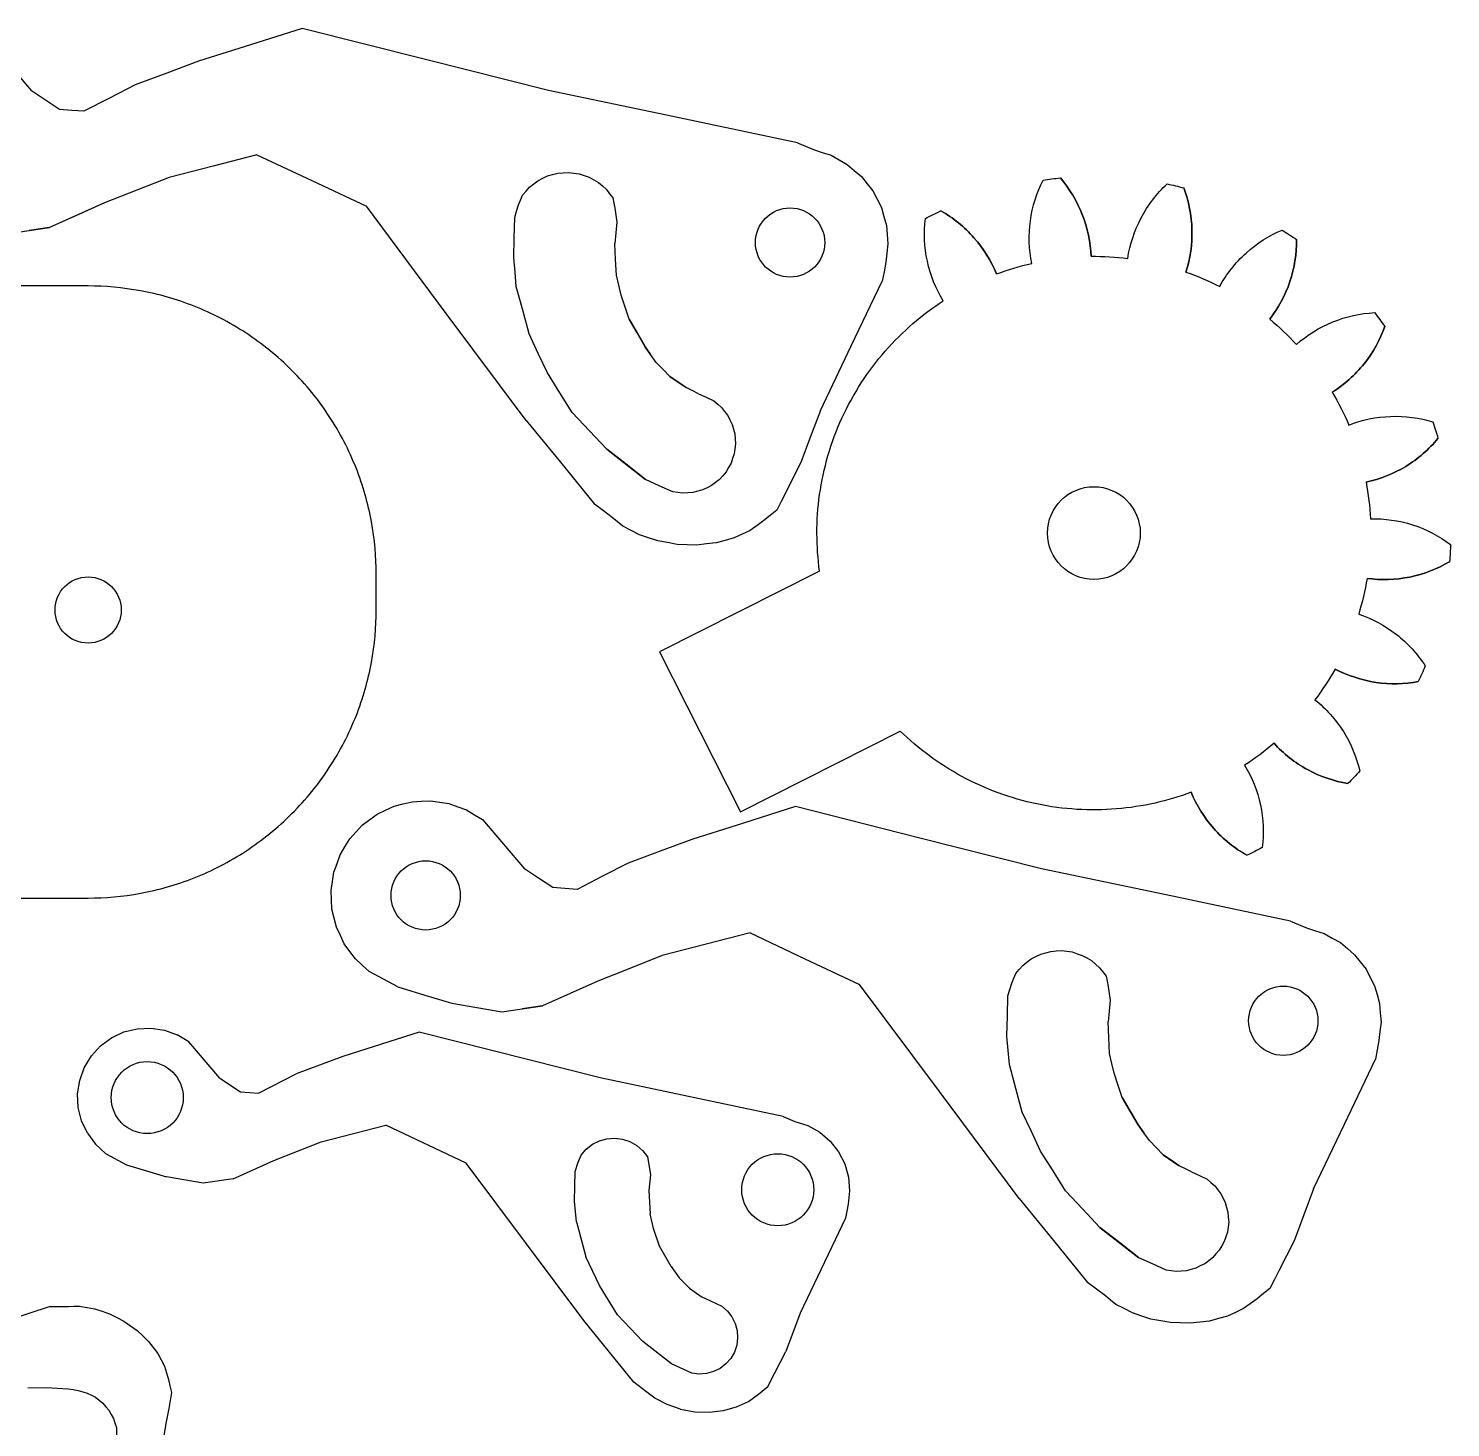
# Model space of a CAD drawing. Header units: inches. Extents: x 1.09 to 8.83, y 12.33 to 17.56.
# Drawn here: x 6.265 to 8.831, y 14.949 to 17.475 of the extents above; entities that cross this region are included whole.
import ezdxf

# ---------------------------------------------------------------- set-up
doc = ezdxf.new("R2010")
doc.units = ezdxf.units.IN
doc.header["$MEASUREMENT"] = 0

msp = doc.modelspace()

# ---------------------------------------------------------------- linework, layer by layer
at = {"color": 7, "linetype": 'Continuous', "lineweight": 25}
for p, q in [((6.759, 17.4751), (6.6655, 17.4454)), ((6.9812, 17.4191), (6.759, 17.4751)), ((6.6655, 17.4454), (6.5721, 17.4158)), ((6.2321, 17.4073), (6.2702, 17.3627)), ((6.5721, 17.4158), (6.5147, 17.3944)), ((7.2034, 17.363), (6.9812, 17.4191)), ((6.5147, 17.3944), (6.4574, 17.3731)), ((6.2956, 17.3458), (6.2702, 17.3627)), ((6.4112, 17.3493), (6.3649, 17.3255)), ((6.4574, 17.3731), (6.4112, 17.3493)), ((7.428, 17.3158), (7.2034, 17.363)), ((6.321, 17.3288), (6.2956, 17.3458)), ((6.343, 17.3272), (6.321, 17.3288)), ((6.3649, 17.3255), (6.343, 17.3272)), ((7.6525, 17.2686), (7.428, 17.3158)), ((6.6774, 17.247), (6.598, 17.2266)), ((6.6774, 17.247), (6.7761, 17.2004)), ((7.6525, 17.2686), (7.667, 17.2625)), ((7.667, 17.2625), (7.6814, 17.2563)), ((7.6814, 17.2563), (7.6974, 17.2511)), ((7.6974, 17.2511), (7.7133, 17.246)), ((7.7133, 17.246), (7.7279, 17.2378)), ((6.598, 17.2266), (6.5186, 17.2062)), ((7.7279, 17.2378), (7.7426, 17.2296)), ((7.7426, 17.2296), (7.7553, 17.2187)), ((6.5186, 17.2062), (6.4605, 17.1832)), ((6.7761, 17.2004), (6.8749, 17.1539)), ((7.1768, 17.1943), (7.1844, 17.2002)), ((7.1844, 17.2002), (7.193, 17.2045)), ((7.193, 17.2045), (7.2016, 17.2088)), ((7.2016, 17.2088), (7.2109, 17.2113)), ((7.2109, 17.2113), (7.2202, 17.2139)), ((7.2202, 17.2139), (7.2298, 17.2145)), ((7.2298, 17.2145), (7.2394, 17.2152)), ((7.2394, 17.2152), (7.2489, 17.214)), ((7.2489, 17.214), (7.2585, 17.2127)), ((7.2585, 17.2127), (7.2676, 17.2097)), ((7.2676, 17.2097), (7.2767, 17.2066)), ((7.2767, 17.2066), (7.285, 17.2018)), ((7.285, 17.2018), (7.2934, 17.197)), ((7.2934, 17.197), (7.3006, 17.1907)), ((7.7553, 17.2187), (7.7681, 17.2079)), ((7.7681, 17.2079), (7.7784, 17.1947)), ((7.7784, 17.1947), (7.7888, 17.1816)), ((6.4605, 17.1832), (6.4023, 17.1601)), ((7.153, 17.1652), (7.1565, 17.1738)), ((7.1565, 17.1738), (7.1629, 17.1811)), ((7.1629, 17.1811), (7.1692, 17.1884)), ((7.1692, 17.1884), (7.1768, 17.1943)), ((7.3006, 17.1907), (7.3079, 17.1844)), ((7.3079, 17.1844), (7.3137, 17.1767)), ((7.3137, 17.1767), (7.3196, 17.1691)), ((7.3196, 17.1691), (7.3215, 17.1597)), ((7.7888, 17.1816), (7.7964, 17.1666)), ((6.4023, 17.1601), (6.3029, 17.1154)), ((6.4023, 17.1601), (6.3526, 17.1378)), ((7.019, 16.9606), (6.8749, 17.1539)), ((7.1424, 17.1337), (7.1459, 17.1451)), ((7.1459, 17.1451), (7.1494, 17.1566)), ((7.1494, 17.1566), (7.153, 17.1652)), ((7.3215, 17.1597), (7.3233, 17.1503)), ((7.3233, 17.1503), (7.3251, 17.1379)), ((7.7964, 17.1666), (7.8041, 17.1517)), ((7.8041, 17.1517), (7.8086, 17.1356)), ((6.3526, 17.1378), (6.3029, 17.1154)), ((7.1416, 17.0972), (7.1424, 17.1337)), ((7.3251, 17.1379), (7.3269, 17.1255)), ((7.3269, 17.1255), (7.3251, 17.106)), ((7.8086, 17.1356), (7.8132, 17.1195)), ((7.8132, 17.1195), (7.8145, 17.1028)), ((6.2294, 17.1047), (6.2661, 17.1101)), ((6.2661, 17.1101), (6.3029, 17.1154)), ((6.3029, 17.1154), (6.2661, 17.1101)), ((6.3029, 17.1154), (6.3029, 17.1154)), ((7.1408, 17.0607), (7.1416, 17.0972)), ((7.3251, 17.106), (7.3233, 17.0865)), ((7.8145, 17.1028), (7.8158, 17.0861)), ((7.3246, 17.0581), (7.3233, 17.0865)), ((7.8139, 17.0694), (7.8119, 17.0528)), ((7.8158, 17.0861), (7.8139, 17.0694)), ((7.143, 17.0351), (7.1408, 17.0607)), ((7.3259, 17.0296), (7.3246, 17.0581)), ((7.8119, 17.0528), (7.8089, 17.0359)), ((7.1452, 17.0094), (7.143, 17.0351)), ((7.3301, 17.0116), (7.3259, 17.0296)), ((7.7499, 16.9021), (7.8058, 17.019)), ((7.8089, 17.0359), (7.8058, 17.019)), ((6.3726, 17.0101), (5.9576, 17.0101)), ((7.1569, 16.9664), (7.1452, 17.0094)), ((7.3343, 16.9937), (7.3301, 17.0116)), ((7.3416, 16.9719), (7.3343, 16.9937)), ((7.1685, 16.9235), (7.1569, 16.9664)), ((7.3489, 16.9501), (7.3416, 16.9719)), ((7.1631, 16.7674), (7.019, 16.9606)), ((7.3633, 16.9253), (7.3489, 16.9501)), ((7.3489, 16.9501), (7.3776, 16.9005)), ((7.185, 16.8883), (7.1685, 16.9235)), ((7.3776, 16.9005), (7.3633, 16.9253)), ((7.2015, 16.8532), (7.185, 16.8883)), ((7.3877, 16.8863), (7.3776, 16.9005)), ((7.3776, 16.9005), (7.3776, 16.9005)), ((7.3776, 16.9005), (7.3877, 16.8863)), ((7.6941, 16.7851), (7.7499, 16.9021)), ((7.3978, 16.8721), (7.3877, 16.8863)), ((7.4102, 16.8594), (7.3978, 16.8721)), ((7.224, 16.8174), (7.2015, 16.8532)), ((7.4225, 16.8467), (7.4102, 16.8594)), ((7.4372, 16.8366), (7.4225, 16.8467)), ((7.4225, 16.8467), (7.4518, 16.8266)), ((7.4518, 16.8266), (7.4372, 16.8366)), ((7.2464, 16.7816), (7.224, 16.8174)), ((7.4629, 16.8211), (7.4518, 16.8266)), ((7.474, 16.8156), (7.4629, 16.8211)), ((7.474, 16.8156), (7.488, 16.8091)), ((7.488, 16.8091), (7.502, 16.8025)), ((7.502, 16.8025), (7.5089, 16.7966)), ((7.5089, 16.7966), (7.5157, 16.7906)), ((7.5157, 16.7906), (7.5212, 16.7835)), ((7.6941, 16.7851), (7.6765, 16.7381)), ((7.1631, 16.7674), (7.2248, 16.6918)), ((7.2775, 16.7486), (7.2464, 16.7816)), ((7.5212, 16.7835), (7.5268, 16.7764)), ((7.5268, 16.7764), (7.5308, 16.7683)), ((7.5308, 16.7683), (7.5348, 16.7602)), ((7.5348, 16.7602), (7.5372, 16.7515)), ((7.3086, 16.7156), (7.2775, 16.7486)), ((7.5372, 16.7515), (7.5396, 16.7429)), ((7.5396, 16.7429), (7.5402, 16.7339)), ((7.5402, 16.7339), (7.5409, 16.7249)), ((7.6765, 16.7381), (7.659, 16.6912)), ((7.3436, 16.6881), (7.3086, 16.7156)), ((7.3086, 16.7156), (7.3787, 16.6607)), ((7.5386, 16.707), (7.5357, 16.6985)), ((7.5397, 16.716), (7.5386, 16.707)), ((7.5409, 16.7249), (7.5397, 16.716)), ((7.2248, 16.6918), (7.2864, 16.6162)), ((7.3787, 16.6607), (7.3436, 16.6881)), ((7.5284, 16.6822), (7.5239, 16.6744)), ((7.5329, 16.69), (7.5284, 16.6822)), ((7.5357, 16.6985), (7.5329, 16.69)), ((7.659, 16.6912), (7.6452, 16.6641)), ((7.4034, 16.6495), (7.3787, 16.6607)), ((7.3787, 16.6607), (7.3787, 16.6607)), ((7.4034, 16.6495), (7.3787, 16.6607)), ((7.512, 16.6608), (7.5049, 16.6553)), ((7.518, 16.6676), (7.512, 16.6608)), ((7.5239, 16.6744), (7.518, 16.6676)), ((7.6452, 16.6641), (7.6315, 16.637)), ((7.4281, 16.6383), (7.4034, 16.6495)), ((7.4371, 16.6371), (7.4281, 16.6383)), ((7.4461, 16.636), (7.4371, 16.6371)), ((7.4551, 16.6366), (7.4461, 16.636)), ((7.4641, 16.6372), (7.4551, 16.6366)), ((7.4728, 16.6395), (7.4641, 16.6372)), ((7.4816, 16.6419), (7.4728, 16.6395)), ((7.4897, 16.6459), (7.4816, 16.6419)), ((7.4977, 16.6498), (7.4897, 16.6459)), ((7.5049, 16.6553), (7.4977, 16.6498)), ((7.6315, 16.637), (7.6234, 16.6212)), ((7.3024, 16.6041), (7.2864, 16.6162)), ((7.6154, 16.6053), (7.6037, 16.5959)), ((7.6234, 16.6212), (7.6154, 16.6053)), ((7.3184, 16.5919), (7.3024, 16.6041)), ((7.3279, 16.5842), (7.3184, 16.5919)), ((7.3374, 16.5765), (7.3279, 16.5842)), ((7.592, 16.5865), (7.5798, 16.5776)), ((7.6037, 16.5959), (7.592, 16.5865)), ((7.3524, 16.5687), (7.3374, 16.5765)), ((7.3675, 16.5609), (7.3524, 16.5687)), ((7.3841, 16.5554), (7.3675, 16.5609)), ((7.4007, 16.5498), (7.3841, 16.5554)), ((7.5386, 16.5552), (7.5223, 16.5507)), ((7.5531, 16.562), (7.5386, 16.5552)), ((7.5676, 16.5688), (7.5531, 16.562)), ((7.5798, 16.5776), (7.5676, 16.5688)), ((7.4183, 16.5467), (7.4007, 16.5498)), ((7.4358, 16.5435), (7.4183, 16.5467)), ((7.4536, 16.5429), (7.4358, 16.5435)), ((7.4714, 16.5423), (7.4536, 16.5429)), ((7.4887, 16.5443), (7.4714, 16.5423)), ((7.5061, 16.5463), (7.4887, 16.5443)), ((7.5223, 16.5507), (7.5061, 16.5463)), ((6.8926, 16.4251), (6.8926, 16.4901)), ((7.6926, 16.4952), (7.404, 16.3495)), ((7.404, 16.3495), (7.5497, 16.0609)), ((7.5497, 16.0609), (7.8383, 16.2066)), ((6.9095, 16.0638), (6.9247, 16.0709)), ((6.9247, 16.0709), (6.941, 16.0749)), ((6.941, 16.0749), (6.9572, 16.079)), ((6.9572, 16.079), (6.974, 16.0797)), ((6.974, 16.0797), (6.9907, 16.0805)), ((6.9907, 16.0805), (7.0073, 16.078)), ((7.0073, 16.078), (7.0238, 16.0755)), ((7.0238, 16.0755), (7.0396, 16.0698)), ((7.0396, 16.0698), (7.0554, 16.0641)), ((7.649, 16.0701), (7.5555, 16.0404)), ((7.8712, 16.014), (7.649, 16.0701)), ((6.8674, 16.0368), (6.8809, 16.0467)), ((6.8809, 16.0467), (6.8944, 16.0567)), ((6.8944, 16.0567), (6.9095, 16.0638)), ((7.0554, 16.0641), (7.0697, 16.0555)), ((7.0697, 16.0555), (7.0841, 16.0468)), ((7.0841, 16.0468), (7.1221, 16.0023)), ((7.5555, 16.0404), (7.462, 16.0108)), ((6.8448, 16.012), (6.8561, 16.0244)), ((6.8561, 16.0244), (6.8674, 16.0368)), ((8.0934, 15.958), (7.8712, 16.014)), ((6.8275, 15.9833), (6.8362, 15.9977)), ((6.8362, 15.9977), (6.8448, 16.012)), ((7.1221, 16.0023), (7.1602, 15.9577)), ((7.4047, 15.9894), (7.3474, 15.968)), ((7.462, 16.0108), (7.4047, 15.9894)), ((6.8161, 15.9518), (6.8218, 15.9675)), ((6.8218, 15.9675), (6.8275, 15.9833)), ((7.3474, 15.968), (7.3011, 15.9443)), ((6.8136, 15.9352), (6.8161, 15.9518)), ((7.1856, 15.9408), (7.1602, 15.9577)), ((7.211, 15.9238), (7.1856, 15.9408)), ((7.3011, 15.9443), (7.2549, 15.9205)), ((8.318, 15.9108), (8.0934, 15.958)), ((6.8111, 15.9186), (6.8136, 15.9352)), ((6.8119, 15.9019), (6.8111, 15.9186)), ((7.233, 15.9221), (7.211, 15.9238)), ((7.2549, 15.9205), (7.233, 15.9221)), ((4.8126, 15.9051), (6.3726, 15.9051)), ((6.8127, 15.8852), (6.8119, 15.9019)), ((8.5425, 15.8636), (8.318, 15.9108)), ((6.8167, 15.8689), (6.8127, 15.8852)), ((6.8207, 15.8526), (6.8167, 15.8689)), ((8.5425, 15.8636), (8.557, 15.8574)), ((6.8278, 15.8375), (6.8207, 15.8526)), ((6.835, 15.8223), (6.8278, 15.8375)), ((7.5674, 15.842), (7.488, 15.8215)), ((7.5674, 15.842), (7.6661, 15.7954)), ((8.557, 15.8574), (8.5714, 15.8513)), ((8.5714, 15.8513), (8.5873, 15.8461)), ((8.5873, 15.8461), (8.6033, 15.8409)), ((8.6033, 15.8409), (8.6179, 15.8328)), ((6.8449, 15.8088), (6.835, 15.8223)), ((6.8549, 15.7953), (6.8449, 15.8088)), ((7.488, 15.8215), (7.4086, 15.8011)), ((8.1009, 15.8063), (8.1102, 15.8088)), ((8.1102, 15.8088), (8.1198, 15.8095)), ((8.1198, 15.8095), (8.1294, 15.8102)), ((8.1294, 15.8102), (8.1389, 15.8089)), ((8.1389, 15.8089), (8.1485, 15.8077)), ((8.6179, 15.8328), (8.6325, 15.8246)), ((8.6325, 15.8246), (8.6453, 15.8137)), ((8.6453, 15.8137), (8.658, 15.8028)), ((6.8672, 15.784), (6.8549, 15.7953)), ((6.8796, 15.7727), (6.8672, 15.784)), ((7.4086, 15.8011), (7.3504, 15.7781)), ((7.6661, 15.7954), (7.7649, 15.7488)), ((8.0529, 15.7761), (8.0592, 15.7834)), ((8.0592, 15.7834), (8.0668, 15.7893)), ((8.0668, 15.7893), (8.0744, 15.7952)), ((8.0744, 15.7952), (8.083, 15.7995)), ((8.083, 15.7995), (8.0916, 15.8038)), ((8.0916, 15.8038), (8.1009, 15.8063)), ((8.1485, 15.8077), (8.1576, 15.8046)), ((8.1576, 15.8046), (8.1667, 15.8016)), ((8.1667, 15.8016), (8.175, 15.7968)), ((8.175, 15.7968), (8.1834, 15.792)), ((8.1834, 15.792), (8.1906, 15.7857)), ((8.1906, 15.7857), (8.1978, 15.7793)), ((8.658, 15.8028), (8.6684, 15.7897)), ((8.6684, 15.7897), (8.6788, 15.7765)), ((6.9055, 15.7586), (6.8796, 15.7727)), ((6.9314, 15.7445), (6.9055, 15.7586)), ((7.3504, 15.7781), (7.2923, 15.7551)), ((8.0394, 15.7516), (8.0429, 15.7602)), ((8.0429, 15.7602), (8.0465, 15.7688)), ((8.0465, 15.7688), (8.0529, 15.7761)), ((8.1978, 15.7793), (8.2037, 15.7717)), ((8.2037, 15.7717), (8.2096, 15.7641)), ((8.2096, 15.7641), (8.2114, 15.7547)), ((8.6788, 15.7765), (8.6864, 15.7616)), ((8.6864, 15.7616), (8.694, 15.7467)), ((6.9314, 15.7445), (6.9802, 15.7299)), ((7.2923, 15.7551), (7.1928, 15.7104)), ((7.2426, 15.7328), (7.1928, 15.7104)), ((7.2923, 15.7551), (7.2426, 15.7328)), ((7.909, 15.5556), (7.7649, 15.7488)), ((8.0324, 15.7287), (8.0359, 15.7401)), ((8.0359, 15.7401), (8.0394, 15.7516)), ((8.2114, 15.7547), (8.2133, 15.7452)), ((8.2133, 15.7452), (8.2151, 15.7329)), ((8.2151, 15.7329), (8.2169, 15.7205)), ((8.694, 15.7467), (8.6986, 15.7306)), ((6.9802, 15.7299), (7.029, 15.7154)), ((6.9802, 15.7299), (7.029, 15.7154)), ((7.029, 15.7154), (7.0742, 15.7075)), ((7.029, 15.7154), (7.1194, 15.6997)), ((7.029, 15.7154), (7.029, 15.7154)), ((7.0742, 15.7075), (7.1194, 15.6997)), ((7.1561, 15.7051), (7.1928, 15.7104)), ((7.1928, 15.7104), (7.1561, 15.7051)), ((7.1928, 15.7104), (7.1928, 15.7104)), ((8.0316, 15.6922), (8.0324, 15.7287)), ((8.2169, 15.7205), (8.2151, 15.701)), ((8.6986, 15.7306), (8.7032, 15.7144)), ((8.7032, 15.7144), (8.7045, 15.6977)), ((7.1194, 15.6997), (7.1561, 15.7051)), ((8.0308, 15.6557), (8.0316, 15.6922)), ((8.2151, 15.701), (8.2133, 15.6815)), ((8.2146, 15.653), (8.2133, 15.6815)), ((8.7058, 15.681), (8.7039, 15.6644)), ((8.7045, 15.6977), (8.7058, 15.681)), ((6.4149, 15.6528), (6.4373, 15.6633)), ((6.4373, 15.6633), (6.4612, 15.6692)), ((6.4612, 15.6692), (6.4858, 15.6703)), ((6.4858, 15.6703), (6.5102, 15.6666)), ((6.5102, 15.6666), (6.5333, 15.6583)), ((6.5544, 15.6456), (6.5333, 15.6583)), ((6.9698, 15.6626), (6.8324, 15.619)), ((7.2966, 15.5802), (6.9698, 15.6626)), ((8.033, 15.63), (8.0308, 15.6557)), ((8.7039, 15.6644), (8.7019, 15.6477)), ((6.3785, 15.6199), (6.3951, 15.6382)), ((6.3951, 15.6382), (6.4149, 15.6528)), ((6.6104, 15.58), (6.5544, 15.6456)), ((8.0352, 15.6044), (8.033, 15.63)), ((8.2159, 15.6245), (8.2146, 15.653)), ((8.6988, 15.6309), (8.6958, 15.614)), ((8.7019, 15.6477), (8.6988, 15.6309)), ((6.3658, 15.5988), (6.3785, 15.6199)), ((6.8324, 15.619), (6.7481, 15.5876)), ((8.0468, 15.5614), (8.0352, 15.6044)), ((8.2201, 15.6066), (8.2159, 15.6245)), ((8.2243, 15.5886), (8.2201, 15.6066)), ((8.6399, 15.497), (8.6958, 15.614)), ((6.3574, 15.5757), (6.3658, 15.5988)), ((6.6104, 15.58), (6.6478, 15.5551)), ((6.68, 15.5526), (6.7481, 15.5876)), ((7.6268, 15.5108), (7.2966, 15.5802)), ((8.2316, 15.5668), (8.2243, 15.5886)), ((6.3537, 15.5513), (6.3574, 15.5757)), ((6.6478, 15.5551), (6.68, 15.5526)), ((8.0531, 15.3623), (7.909, 15.5556)), ((8.0585, 15.5184), (8.0468, 15.5614)), ((8.2389, 15.545), (8.2316, 15.5668)), ((6.3549, 15.5267), (6.3537, 15.5513)), ((6.3608, 15.5028), (6.3549, 15.5267)), ((8.2532, 15.5202), (8.2389, 15.545)), ((8.2389, 15.545), (8.2676, 15.4955)), ((6.3713, 15.4805), (6.3608, 15.5028)), ((7.6268, 15.5108), (7.6481, 15.5018)), ((7.6481, 15.5018), (7.6715, 15.4942)), ((8.075, 15.4833), (8.0585, 15.5184)), ((8.2676, 15.4955), (8.2532, 15.5202)), ((6.3713, 15.4805), (6.3859, 15.4606)), ((6.793, 15.4649), (6.9098, 15.4949)), ((7.055, 15.4264), (6.9098, 15.4949)), ((7.6715, 15.4942), (7.693, 15.4821)), ((7.693, 15.4821), (7.7118, 15.4662)), ((8.0915, 15.4482), (8.075, 15.4833)), ((8.2777, 15.4813), (8.2676, 15.4955)), ((8.2676, 15.4955), (8.2676, 15.4955)), ((8.2676, 15.4955), (8.2777, 15.4813)), ((8.2878, 15.4671), (8.2777, 15.4813)), ((8.5841, 15.3801), (8.6399, 15.497)), ((6.3859, 15.4606), (6.4041, 15.444)), ((6.7076, 15.4311), (6.793, 15.4649)), ((7.2621, 15.4411), (7.2714, 15.4518)), ((7.2714, 15.4518), (7.2826, 15.4605)), ((7.2826, 15.4605), (7.2953, 15.4668)), ((7.2953, 15.4668), (7.309, 15.4706)), ((7.309, 15.4706), (7.3231, 15.4715)), ((7.3231, 15.4715), (7.3371, 15.4697)), ((7.3371, 15.4697), (7.3505, 15.4652)), ((7.3505, 15.4652), (7.3627, 15.4582)), ((7.3627, 15.4582), (7.3734, 15.4489)), ((7.7118, 15.4662), (7.727, 15.4468)), ((8.3001, 15.4544), (8.2878, 15.4671)), ((8.3125, 15.4417), (8.3001, 15.4544)), ((6.4041, 15.444), (6.4422, 15.4232)), ((6.6344, 15.3982), (6.7076, 15.4311)), ((7.267, 15.1422), (7.055, 15.4264)), ((7.2517, 15.4116), (7.2569, 15.4284)), ((7.2569, 15.4284), (7.2621, 15.4411)), ((7.3734, 15.4489), (7.382, 15.4376)), ((7.382, 15.4376), (7.3848, 15.4238)), ((7.3848, 15.4238), (7.3874, 15.4056)), ((7.727, 15.4468), (7.7383, 15.4249)), ((7.7383, 15.4249), (7.745, 15.4012)), ((8.114, 15.4124), (8.0915, 15.4482)), ((8.3272, 15.4316), (8.3125, 15.4417)), ((8.3125, 15.4417), (8.3418, 15.4216)), ((8.3418, 15.4216), (8.3272, 15.4316)), ((6.4422, 15.4232), (6.514, 15.4018)), ((6.4422, 15.4232), (6.514, 15.4018)), ((6.5804, 15.3903), (6.514, 15.4018)), ((6.514, 15.4018), (6.514, 15.4018)), ((6.6344, 15.3982), (6.5804, 15.3903)), ((6.6344, 15.3982), (6.5804, 15.3903)), ((6.6344, 15.3982), (6.6344, 15.3982)), ((7.2506, 15.358), (7.2517, 15.4116)), ((7.3874, 15.4056), (7.3848, 15.3769)), ((7.745, 15.4012), (7.7469, 15.3766)), ((8.1364, 15.3766), (8.114, 15.4124)), ((8.3529, 15.4161), (8.3418, 15.4216)), ((8.3639, 15.4106), (8.3529, 15.4161)), ((8.3639, 15.4106), (8.378, 15.404)), ((8.378, 15.404), (8.392, 15.3975)), ((7.3848, 15.3769), (7.3867, 15.3351)), ((7.7469, 15.3766), (7.744, 15.3521)), ((8.1675, 15.3435), (8.1364, 15.3766)), ((8.392, 15.3975), (8.3988, 15.3915)), ((8.3988, 15.3915), (8.4057, 15.3856)), ((8.4057, 15.3856), (8.4112, 15.3785)), ((8.4112, 15.3785), (8.4168, 15.3713)), ((8.5841, 15.3801), (8.5665, 15.3331)), ((7.2538, 15.3202), (7.2506, 15.358)), ((7.744, 15.3521), (7.7395, 15.3273)), ((8.0531, 15.3623), (8.1148, 15.2868)), ((8.4168, 15.3713), (8.4208, 15.3633)), ((8.4208, 15.3633), (8.4248, 15.3552)), ((8.4248, 15.3552), (8.4272, 15.3465)), ((7.3929, 15.3087), (7.3867, 15.3351)), ((7.7395, 15.3273), (7.6574, 15.1553)), ((8.1985, 15.3105), (8.1675, 15.3435)), ((8.4272, 15.3465), (8.4296, 15.3378)), ((8.4296, 15.3378), (8.4302, 15.3288)), ((8.4302, 15.3288), (8.4309, 15.3199)), ((8.5665, 15.3331), (8.549, 15.2861)), ((7.2538, 15.3202), (7.2709, 15.257)), ((7.4036, 15.2766), (7.3929, 15.3087)), ((8.2336, 15.2831), (8.1985, 15.3105)), ((8.1985, 15.3105), (8.2687, 15.2557)), ((8.4286, 15.302), (8.4257, 15.2935)), ((8.4297, 15.3109), (8.4286, 15.302)), ((8.4309, 15.3199), (8.4297, 15.3109)), ((7.4247, 15.2401), (7.4036, 15.2766)), ((8.1148, 15.2868), (8.1764, 15.2112)), ((8.2687, 15.2557), (8.2336, 15.2831)), ((8.4184, 15.2772), (8.4139, 15.2694)), ((8.4229, 15.285), (8.4184, 15.2772)), ((8.4257, 15.2935), (8.4229, 15.285)), ((8.549, 15.2861), (8.5352, 15.259)), ((7.2952, 15.2054), (7.2709, 15.257)), ((8.2934, 15.2445), (8.2687, 15.2557)), ((8.2687, 15.2557), (8.2687, 15.2557)), ((8.2934, 15.2445), (8.2687, 15.2557)), ((8.3181, 15.2333), (8.2934, 15.2445)), ((8.3877, 15.2448), (8.3796, 15.2408)), ((8.3949, 15.2503), (8.3877, 15.2448)), ((8.402, 15.2558), (8.3949, 15.2503)), ((8.408, 15.2626), (8.402, 15.2558)), ((8.4139, 15.2694), (8.408, 15.2626)), ((8.5352, 15.259), (8.5214, 15.232)), ((7.4247, 15.2401), (7.4395, 15.2193)), ((7.4247, 15.2401), (7.4247, 15.2401)), ((7.4247, 15.2401), (7.4395, 15.2193)), ((7.4577, 15.2006), (7.4395, 15.2193)), ((8.3271, 15.2321), (8.3181, 15.2333)), ((8.3361, 15.2309), (8.3271, 15.2321)), ((8.3451, 15.2315), (8.3361, 15.2309)), ((8.3541, 15.2321), (8.3451, 15.2315)), ((8.3628, 15.2345), (8.3541, 15.2321)), ((8.3715, 15.2368), (8.3628, 15.2345)), ((8.3796, 15.2408), (8.3715, 15.2368)), ((8.5214, 15.232), (8.5134, 15.2161)), ((7.3282, 15.1527), (7.2952, 15.2054)), ((7.4577, 15.2006), (7.4792, 15.1858)), ((8.1924, 15.199), (8.1764, 15.2112)), ((8.2084, 15.1869), (8.1924, 15.199)), ((8.5054, 15.2003), (8.4937, 15.1909)), ((8.5134, 15.2161), (8.5054, 15.2003)), ((6.3043, 15.1677), (6.2288, 15.1432)), ((6.3043, 15.1677), (6.3207, 15.1677)), ((6.3207, 15.1677), (6.3371, 15.1677)), ((6.3371, 15.1677), (6.3471, 15.168)), ((6.3471, 15.168), (6.357, 15.1683)), ((6.357, 15.1683), (6.3707, 15.1659)), ((7.4792, 15.1858), (7.4955, 15.1777)), ((7.4792, 15.1858), (7.4792, 15.1858)), ((7.4792, 15.1858), (7.4955, 15.1777)), ((7.4955, 15.1777), (7.5162, 15.1681)), ((7.5162, 15.1681), (7.5262, 15.1594)), ((8.2179, 15.1792), (8.2084, 15.1869)), ((8.2274, 15.1714), (8.2179, 15.1792)), ((8.2424, 15.1637), (8.2274, 15.1714)), ((8.4698, 15.1726), (8.4576, 15.1637)), ((8.482, 15.1814), (8.4698, 15.1726)), ((8.4937, 15.1909), (8.482, 15.1814)), ((6.3707, 15.1659), (6.3843, 15.1635)), ((6.3843, 15.1635), (6.3978, 15.1589)), ((6.3978, 15.1589), (6.4114, 15.1543)), ((6.4114, 15.1543), (6.4243, 15.1477)), ((6.4243, 15.1477), (6.4373, 15.1411)), ((7.3576, 15.0311), (7.267, 15.1422)), ((7.3739, 15.1042), (7.3282, 15.1527)), ((7.5262, 15.1594), (7.5344, 15.1489)), ((7.5344, 15.1489), (7.5403, 15.137)), ((7.6574, 15.1553), (7.6316, 15.0862)), ((8.2575, 15.1559), (8.2424, 15.1637)), ((8.2741, 15.1503), (8.2575, 15.1559)), ((8.2907, 15.1448), (8.2741, 15.1503)), ((8.3083, 15.1416), (8.2907, 15.1448)), ((8.3258, 15.1385), (8.3083, 15.1416)), ((8.4123, 15.1457), (8.3961, 15.1412)), ((8.4285, 15.1502), (8.4123, 15.1457)), ((8.4431, 15.157), (8.4285, 15.1502)), ((8.4576, 15.1637), (8.4431, 15.157)), ((6.4373, 15.1411), (6.4491, 15.1327)), ((6.4491, 15.1327), (6.4609, 15.1243)), ((6.4609, 15.1243), (6.4712, 15.1144)), ((7.5403, 15.137), (7.5438, 15.1242)), ((7.5438, 15.1242), (7.5447, 15.111)), ((8.3436, 15.1379), (8.3258, 15.1385)), ((8.3614, 15.1373), (8.3436, 15.1379)), ((8.3787, 15.1393), (8.3614, 15.1373)), ((8.3961, 15.1412), (8.3787, 15.1393)), ((6.4712, 15.1144), (6.4815, 15.1046)), ((6.4815, 15.1046), (6.4899, 15.0936)), ((6.4899, 15.0936), (6.4982, 15.0827)), ((7.4255, 15.0638), (7.3739, 15.1042)), ((7.5431, 15.0979), (7.5388, 15.0854)), ((7.5447, 15.111), (7.5431, 15.0979)), ((6.4982, 15.0827), (6.5043, 15.0711)), ((6.5043, 15.0711), (6.5104, 15.0596)), ((7.5323, 15.0739), (7.5235, 15.0639)), ((7.5388, 15.0854), (7.5323, 15.0739)), ((7.6113, 15.0464), (7.6316, 15.0862)), ((6.5104, 15.0596), (6.514, 15.0478)), ((6.514, 15.0478), (6.5175, 15.036)), ((7.4618, 15.0474), (7.4255, 15.0638)), ((7.4255, 15.0638), (7.4255, 15.0638)), ((7.4618, 15.0474), (7.4255, 15.0638)), ((7.475, 15.0456), (7.4618, 15.0474)), ((7.4883, 15.0465), (7.475, 15.0456)), ((7.5011, 15.05), (7.4883, 15.0465)), ((7.513, 15.0558), (7.5011, 15.05)), ((7.5235, 15.0639), (7.513, 15.0558)), ((7.5995, 15.0231), (7.6113, 15.0464)), ((6.2637, 15.0205), (6.2969, 15.0216)), ((6.2969, 15.0216), (6.3169, 15.0204)), ((6.3169, 15.0204), (6.3369, 15.0191)), ((6.3369, 15.0191), (6.3459, 15.0175)), ((6.3459, 15.0175), (6.3549, 15.0159)), ((6.3549, 15.0159), (6.363, 15.0136)), ((6.363, 15.0136), (6.3711, 15.0113)), ((6.5175, 15.036), (6.5204, 15.0241)), ((6.5204, 15.0241), (6.5234, 15.0122)), ((7.3811, 15.0132), (7.3576, 15.0311)), ((7.3951, 15.0019), (7.3811, 15.0132)), ((7.5824, 15.0092), (7.5995, 15.0231)), ((6.3711, 15.0113), (6.3786, 15.0075)), ((6.3786, 15.0075), (6.3861, 15.0037)), ((6.3861, 15.0037), (6.3927, 14.9984)), ((6.3927, 14.9984), (6.3993, 14.9932)), ((6.3993, 14.9932), (6.4048, 14.9867)), ((6.5208, 14.9979), (6.5182, 14.9837)), ((6.5234, 15.0122), (6.5208, 14.9979)), ((7.4173, 14.9905), (7.3951, 15.0019)), ((7.4417, 14.9823), (7.4173, 14.9905)), ((7.543, 14.9863), (7.5644, 14.9962)), ((7.5644, 14.9962), (7.5824, 15.0092)), ((6.4048, 14.9867), (6.4102, 14.9803)), ((6.4102, 14.9803), (6.4144, 14.9729)), ((6.4144, 14.9729), (6.4185, 14.9655)), ((6.4185, 14.9655), (6.4211, 14.9574)), ((6.5182, 14.9837), (6.5137, 14.9593)), ((7.4417, 14.9823), (7.4675, 14.9777)), ((7.4675, 14.9777), (7.4936, 14.9768)), ((7.4936, 14.9768), (7.5191, 14.9797)), ((7.5191, 14.9797), (7.543, 14.9863)), ((6.4211, 14.9574), (6.4237, 14.9494)), ((6.4237, 14.9494), (6.4239, 14.9361)), ((6.5137, 14.9593), (6.5093, 14.9349))]:
    msp.add_line(p, q, dxfattribs=at)
for centre, radius in [((7.6394, 17.0885), 0.0625), ((8.1876, 16.564), 0.0837), ((8.1876, 16.564), 0.0837), ((6.3726, 16.4251), 0.0597), ((6.9818, 15.9098), 0.0625), ((8.5294, 15.6835), 0.0625), ((6.4793, 15.5448), 0.065), ((7.6172, 15.3784), 0.065)]:
    msp.add_circle(centre, radius, dxfattribs=at)
for points, knots in [([(8.0754, 17.0509), (8.0704, 17.0758), (8.0695, 17.1021), (8.0766, 17.1537), (8.0846, 17.1789), (8.0961, 17.2014)], [0, 0, 0, 0, 0.5, 0.5, 1, 1, 1, 1]), ([(8.0754, 17.0509), (8.0704, 17.0758), (8.0695, 17.1021), (8.0766, 17.1537), (8.0846, 17.1789), (8.0961, 17.2014)], [0, 0, 0, 0, 0.5, 0.5, 1, 1, 1, 1]), ([(8.1271, 17.2051), (8.1435, 17.1859), (8.1572, 17.1633), (8.1762, 17.1148), (8.1815, 17.089), (8.1825, 17.0637)], [0, 0, 0, 0, 0.5, 0.5, 1, 1, 1, 1]), ([(8.1825, 17.0637), (8.1815, 17.089), (8.1762, 17.1148), (8.1572, 17.1633), (8.1435, 17.1859), (8.1271, 17.2051)], [0, 0, 0, 0, 0.5, 0.5, 1, 1, 1, 1]), ([(8.2487, 17.06), (8.2525, 17.085), (8.2607, 17.1101), (8.285, 17.1561), (8.3011, 17.177), (8.3196, 17.1943)], [0, 0, 0, 0, 0.5, 0.5, 1, 1, 1, 1]), ([(8.2487, 17.06), (8.2525, 17.085), (8.2607, 17.1101), (8.285, 17.1561), (8.3011, 17.177), (8.3196, 17.1943)], [0, 0, 0, 0, 0.5, 0.5, 1, 1, 1, 1]), ([(8.35, 17.1872), (8.3589, 17.1634), (8.364, 17.1376), (8.3653, 17.0855), (8.3614, 17.0594), (8.3537, 17.0353)], [0, 0, 0, 0, 0.5, 0.5, 1, 1, 1, 1]), ([(8.3537, 17.0353), (8.3614, 17.0594), (8.3653, 17.0855), (8.364, 17.1376), (8.3589, 17.1634), (8.35, 17.1872)], [0, 0, 0, 0, 0.5, 0.5, 1, 1, 1, 1]), ([(7.9114, 17.1457), (7.9335, 17.1333), (7.954, 17.1168), (7.9885, 17.0777), (8.0023, 17.0552), (8.0119, 17.0318)], [0, 0, 0, 0, 0.5, 0.5, 1, 1, 1, 1]), ([(8.0119, 17.0318), (8.0023, 17.0552), (7.9885, 17.0777), (7.954, 17.1168), (7.9335, 17.1333), (7.9114, 17.1457)], [0, 0, 0, 0, 0.5, 0.5, 1, 1, 1, 1]), ([(7.9156, 16.9832), (7.9024, 17.0048), (7.8926, 17.0293), (7.8816, 17.0802), (7.8805, 17.1065), (7.8836, 17.1317)], [0, 0, 0, 0, 0.5, 0.5, 1, 1, 1, 1]), ([(7.9156, 16.9832), (7.9024, 17.0048), (7.8926, 17.0293), (7.8816, 17.0802), (7.8805, 17.1065), (7.8836, 17.1317)], [0, 0, 0, 0, 0.5, 0.5, 1, 1, 1, 1]), ([(8.4147, 17.0092), (8.4268, 17.0314), (8.4431, 17.0521), (8.4817, 17.0871), (8.504, 17.1012), (8.5273, 17.1111)], [0, 0, 0, 0, 0.5, 0.5, 1, 1, 1, 1]), ([(8.4147, 17.0092), (8.4268, 17.0314), (8.4431, 17.0521), (8.4817, 17.0871), (8.504, 17.1012), (8.5273, 17.1111)], [0, 0, 0, 0, 0.5, 0.5, 1, 1, 1, 1]), ([(8.5534, 17.094), (8.5536, 17.0687), (8.5496, 17.0426), (8.533, 16.9933), (8.5204, 16.9701), (8.5049, 16.9501)], [0, 0, 0, 0, 0.5, 0.5, 1, 1, 1, 1]), ([(8.5049, 16.9501), (8.5204, 16.9701), (8.533, 16.9933), (8.5496, 17.0426), (8.5536, 17.0687), (8.5534, 17.094)], [0, 0, 0, 0, 0.5, 0.5, 1, 1, 1, 1]), ([(6.8926, 16.4901), (6.8926, 16.5207), (6.8899, 16.5525), (6.878, 16.6169), (6.8688, 16.6495), (6.8435, 16.7135), (6.8273, 16.7449), (6.7885, 16.8043), (6.7657, 16.8324), (6.715, 16.8831), (6.6869, 16.9059), (6.6275, 16.9447), (6.5961, 16.9609), (6.5321, 16.9862), (6.4995, 16.9954), (6.4351, 17.0073), (6.4033, 17.0101), (6.3726, 17.0101)], [0, 0, 0, 0, 0.125, 0.125, 0.25, 0.25, 0.375, 0.375, 0.5, 0.5, 0.625, 0.625, 0.75, 0.75, 0.875, 0.875, 1, 1, 1, 1]), ([(7.6926, 16.4952), (7.6865, 16.5395), (7.6861, 16.5864), (7.6993, 16.6805), (7.7129, 16.7275), (7.7532, 16.8158), (7.7799, 16.8568), (7.8424, 16.9284), (7.8781, 16.9588), (7.9156, 16.9832)], [0, 0, 0, 0, 0.25, 0.25, 0.5, 0.5, 0.75, 0.75, 1, 1, 1, 1]), ([(7.6926, 16.4952), (7.6865, 16.5395), (7.6861, 16.5864), (7.6993, 16.6805), (7.7129, 16.7275), (7.7532, 16.8158), (7.7799, 16.8568), (7.8424, 16.9284), (7.8781, 16.9588), (7.9156, 16.9832)], [0, 0, 0, 0, 0.25, 0.25, 0.5, 0.5, 0.75, 0.75, 1, 1, 1, 1]), ([(8.5532, 16.9047), (8.5722, 16.9214), (8.5946, 16.9353), (8.6429, 16.955), (8.6686, 16.9606), (8.6939, 16.962)], [0, 0, 0, 0, 0.5, 0.5, 1, 1, 1, 1]), ([(8.5532, 16.9047), (8.5722, 16.9214), (8.5946, 16.9353), (8.6429, 16.955), (8.6686, 16.9606), (8.6939, 16.962)], [0, 0, 0, 0, 0.5, 0.5, 1, 1, 1, 1]), ([(8.7126, 16.937), (8.7041, 16.9131), (8.6915, 16.89), (8.659, 16.8493), (8.6392, 16.8318), (8.6178, 16.8182)], [0, 0, 0, 0, 0.5, 0.5, 1, 1, 1, 1]), ([(8.6178, 16.8182), (8.6392, 16.8318), (8.659, 16.8493), (8.6915, 16.89), (8.7041, 16.9131), (8.7126, 16.937)], [0, 0, 0, 0, 0.5, 0.5, 1, 1, 1, 1]), ([(8.6477, 16.7591), (8.6713, 16.7683), (8.6971, 16.7737), (8.7491, 16.7757), (8.7753, 16.7722), (8.7995, 16.7648)], [0, 0, 0, 0, 0.5, 0.5, 1, 1, 1, 1]), ([(8.6477, 16.7591), (8.6713, 16.7683), (8.6971, 16.7737), (8.7491, 16.7757), (8.7753, 16.7722), (8.7995, 16.7648)], [0, 0, 0, 0, 0.5, 0.5, 1, 1, 1, 1]), ([(8.8085, 16.7349), (8.7924, 16.7154), (8.7726, 16.698), (8.7281, 16.6709), (8.7036, 16.6612), (8.6789, 16.6558)], [0, 0, 0, 0, 0.5, 0.5, 1, 1, 1, 1]), ([(8.6789, 16.6558), (8.7036, 16.6612), (8.7281, 16.6709), (8.7726, 16.698), (8.7924, 16.7154), (8.8085, 16.7349)], [0, 0, 0, 0, 0.5, 0.5, 1, 1, 1, 1]), ([(8.6867, 16.5899), (8.712, 16.5905), (8.7381, 16.5868), (8.7877, 16.5709), (8.8111, 16.5586), (8.8313, 16.5434)], [0, 0, 0, 0, 0.5, 0.5, 1, 1, 1, 1]), ([(8.6867, 16.5899), (8.712, 16.5905), (8.7381, 16.5868), (8.7877, 16.5709), (8.8111, 16.5586), (8.8313, 16.5434)], [0, 0, 0, 0, 0.5, 0.5, 1, 1, 1, 1]), ([(8.8295, 16.5123), (8.8077, 16.4994), (8.7831, 16.4898), (8.7321, 16.4795), (8.7057, 16.4788), (8.6806, 16.4822)], [0, 0, 0, 0, 0.5, 0.5, 1, 1, 1, 1]), ([(8.6806, 16.4822), (8.7057, 16.4788), (8.7321, 16.4795), (8.7831, 16.4898), (8.8077, 16.4994), (8.8295, 16.5123)], [0, 0, 0, 0, 0.5, 0.5, 1, 1, 1, 1]), ([(6.3726, 15.9051), (6.4033, 15.9051), (6.4351, 15.9078), (6.4995, 15.9197), (6.5321, 15.9289), (6.5961, 15.9542), (6.6275, 15.9704), (6.6869, 16.0093), (6.715, 16.032), (6.7657, 16.0828), (6.7885, 16.1108), (6.8273, 16.1702), (6.8435, 16.2017), (6.8688, 16.2657), (6.878, 16.2983), (6.8899, 16.3626), (6.8926, 16.3944), (6.8926, 16.4251)], [0, 0, 0, 0, 0.125, 0.125, 0.25, 0.25, 0.375, 0.375, 0.5, 0.5, 0.625, 0.625, 0.75, 0.75, 0.875, 0.875, 1, 1, 1, 1]), ([(8.6655, 16.4177), (8.6894, 16.4096), (8.7127, 16.3972), (8.7539, 16.3652), (8.7716, 16.3457), (8.7854, 16.3245)], [0, 0, 0, 0, 0.5, 0.5, 1, 1, 1, 1]), ([(8.6655, 16.4177), (8.6894, 16.4096), (8.7127, 16.3972), (8.7539, 16.3652), (8.7716, 16.3457), (8.7854, 16.3245)], [0, 0, 0, 0, 0.5, 0.5, 1, 1, 1, 1]), ([(8.7731, 16.2958), (8.7482, 16.2912), (8.7219, 16.2906), (8.6704, 16.2984), (8.6453, 16.3068), (8.6229, 16.3185)], [0, 0, 0, 0, 0.5, 0.5, 1, 1, 1, 1]), ([(8.6229, 16.3185), (8.6453, 16.3068), (8.6704, 16.2984), (8.7219, 16.2906), (8.7482, 16.2912), (8.7731, 16.2958)], [0, 0, 0, 0, 0.5, 0.5, 1, 1, 1, 1]), ([(8.5866, 16.2631), (8.6064, 16.2472), (8.624, 16.2276), (8.6517, 16.1835), (8.6618, 16.1591), (8.6675, 16.1345)], [0, 0, 0, 0, 0.5, 0.5, 1, 1, 1, 1]), ([(8.5866, 16.2631), (8.6064, 16.2472), (8.624, 16.2276), (8.6517, 16.1835), (8.6618, 16.1591), (8.6675, 16.1345)], [0, 0, 0, 0, 0.5, 0.5, 1, 1, 1, 1]), ([(8.3633, 16.0961), (8.3215, 16.0804), (8.2758, 16.0698), (8.1811, 16.062), (8.1322, 16.0649), (8.0373, 16.0849), (7.9913, 16.1019), (7.9078, 16.1472), (7.8703, 16.1753), (7.8383, 16.2066)], [0, 0, 0, 0, 0.25, 0.25, 0.5, 0.5, 0.75, 0.75, 1, 1, 1, 1]), ([(8.3633, 16.0961), (8.3215, 16.0804), (8.2758, 16.0698), (8.1811, 16.062), (8.1322, 16.0649), (8.0373, 16.0849), (7.9913, 16.1019), (7.9078, 16.1472), (7.8703, 16.1753), (7.8383, 16.2066)], [0, 0, 0, 0, 0.25, 0.25, 0.5, 0.5, 0.75, 0.75, 1, 1, 1, 1]), ([(8.6461, 16.1117), (8.6211, 16.1159), (8.5962, 16.1244), (8.5504, 16.1493), (8.5298, 16.1657), (8.5127, 16.1844)], [0, 0, 0, 0, 0.5, 0.5, 1, 1, 1, 1]), ([(8.5127, 16.1844), (8.5298, 16.1657), (8.5504, 16.1493), (8.5962, 16.1244), (8.6211, 16.1159), (8.6461, 16.1117)], [0, 0, 0, 0, 0.5, 0.5, 1, 1, 1, 1]), ([(8.4596, 16.1447), (8.4728, 16.1231), (8.4827, 16.0986), (8.4936, 16.0477), (8.4947, 16.0214), (8.4916, 15.9962)], [0, 0, 0, 0, 0.5, 0.5, 1, 1, 1, 1]), ([(8.4596, 16.1447), (8.4728, 16.1231), (8.4827, 16.0986), (8.4936, 16.0477), (8.4947, 16.0214), (8.4916, 15.9962)], [0, 0, 0, 0, 0.5, 0.5, 1, 1, 1, 1]), ([(8.4638, 15.9822), (8.4418, 15.9946), (8.4212, 16.0112), (8.3867, 16.0502), (8.3729, 16.0727), (8.3633, 16.0961)], [0, 0, 0, 0, 0.5, 0.5, 1, 1, 1, 1]), ([(8.3633, 16.0961), (8.3729, 16.0727), (8.3867, 16.0502), (8.4212, 16.0112), (8.4418, 15.9946), (8.4638, 15.9822)], [0, 0, 0, 0, 0.5, 0.5, 1, 1, 1, 1])]:
    msp.add_open_spline(points, degree=3, knots=knots, dxfattribs=at)
for points in [[(8.0961, 17.2014), (8.1064, 17.2029), (8.1167, 17.2041), (8.1271, 17.2051)], [(8.0961, 17.2014), (8.1064, 17.2029), (8.1167, 17.2041), (8.1271, 17.2051)], [(8.3196, 17.1943), (8.3298, 17.1922), (8.3399, 17.1898), (8.35, 17.1872)], [(8.3196, 17.1943), (8.3298, 17.1922), (8.3399, 17.1898), (8.35, 17.1872)], [(7.8836, 17.1317), (7.8927, 17.1366), (7.902, 17.1413), (7.9114, 17.1457)], [(7.8836, 17.1317), (7.8927, 17.1366), (7.902, 17.1413), (7.9114, 17.1457)], [(8.5273, 17.1111), (8.5361, 17.1056), (8.5448, 17.0999), (8.5534, 17.094)], [(8.5273, 17.1111), (8.5361, 17.1056), (8.5448, 17.0999), (8.5534, 17.094)], [(8.0119, 17.0318), (8.0326, 17.0396), (8.0538, 17.046), (8.0754, 17.0509)], [(8.0119, 17.0318), (8.0326, 17.0396), (8.0538, 17.046), (8.0754, 17.0509)], [(8.1825, 17.0637), (8.2046, 17.0639), (8.2268, 17.0627), (8.2487, 17.06)], [(8.1825, 17.0637), (8.2046, 17.0639), (8.2268, 17.0627), (8.2487, 17.06)], [(8.3537, 17.0353), (8.3746, 17.0279), (8.395, 17.0192), (8.4147, 17.0092)], [(8.3537, 17.0353), (8.3746, 17.0279), (8.395, 17.0192), (8.4147, 17.0092)], [(8.5049, 16.9501), (8.522, 16.936), (8.5382, 16.9208), (8.5532, 16.9047)], [(8.5049, 16.9501), (8.522, 16.936), (8.5382, 16.9208), (8.5532, 16.9047)], [(8.6939, 16.962), (8.7003, 16.9538), (8.7066, 16.9454), (8.7126, 16.937)], [(8.6939, 16.962), (8.7003, 16.9538), (8.7066, 16.9454), (8.7126, 16.937)], [(8.6178, 16.8182), (8.6291, 16.7992), (8.6391, 16.7794), (8.6477, 16.7591)], [(8.6178, 16.8182), (8.6291, 16.7992), (8.6391, 16.7794), (8.6477, 16.7591)], [(8.7995, 16.7648), (8.8027, 16.7549), (8.8057, 16.7449), (8.8085, 16.7349)], [(8.7995, 16.7648), (8.8027, 16.7549), (8.8057, 16.7449), (8.8085, 16.7349)], [(8.6789, 16.6558), (8.6829, 16.634), (8.6855, 16.612), (8.6867, 16.5899)], [(8.6789, 16.6558), (8.6829, 16.634), (8.6855, 16.612), (8.6867, 16.5899)], [(8.8313, 16.5434), (8.831, 16.533), (8.8304, 16.5226), (8.8295, 16.5123)], [(8.8313, 16.5434), (8.831, 16.533), (8.8304, 16.5226), (8.8295, 16.5123)], [(8.6806, 16.4822), (8.677, 16.4604), (8.6719, 16.4388), (8.6655, 16.4177)], [(8.6806, 16.4822), (8.677, 16.4604), (8.6719, 16.4388), (8.6655, 16.4177)], [(8.7854, 16.3245), (8.7816, 16.3148), (8.7775, 16.3053), (8.7731, 16.2958)], [(8.7854, 16.3245), (8.7816, 16.3148), (8.7775, 16.3053), (8.7731, 16.2958)], [(8.6229, 16.3185), (8.6121, 16.2993), (8.5999, 16.2807), (8.5866, 16.2631)], [(8.6229, 16.3185), (8.6121, 16.2993), (8.5999, 16.2807), (8.5866, 16.2631)], [(8.5127, 16.1844), (8.496, 16.1701), (8.4782, 16.1568), (8.4596, 16.1447)], [(8.5127, 16.1844), (8.496, 16.1701), (8.4782, 16.1568), (8.4596, 16.1447)], [(8.6675, 16.1345), (8.6605, 16.1267), (8.6534, 16.1191), (8.6461, 16.1117)], [(8.6675, 16.1345), (8.6605, 16.1267), (8.6534, 16.1191), (8.6461, 16.1117)], [(8.4916, 15.9962), (8.4825, 15.9913), (8.4732, 15.9866), (8.4638, 15.9822)], [(8.4916, 15.9962), (8.4825, 15.9913), (8.4732, 15.9866), (8.4638, 15.9822)]]:
    msp.add_open_spline(points, degree=3, dxfattribs=at)

doc.saveas('drawing.dxf')
